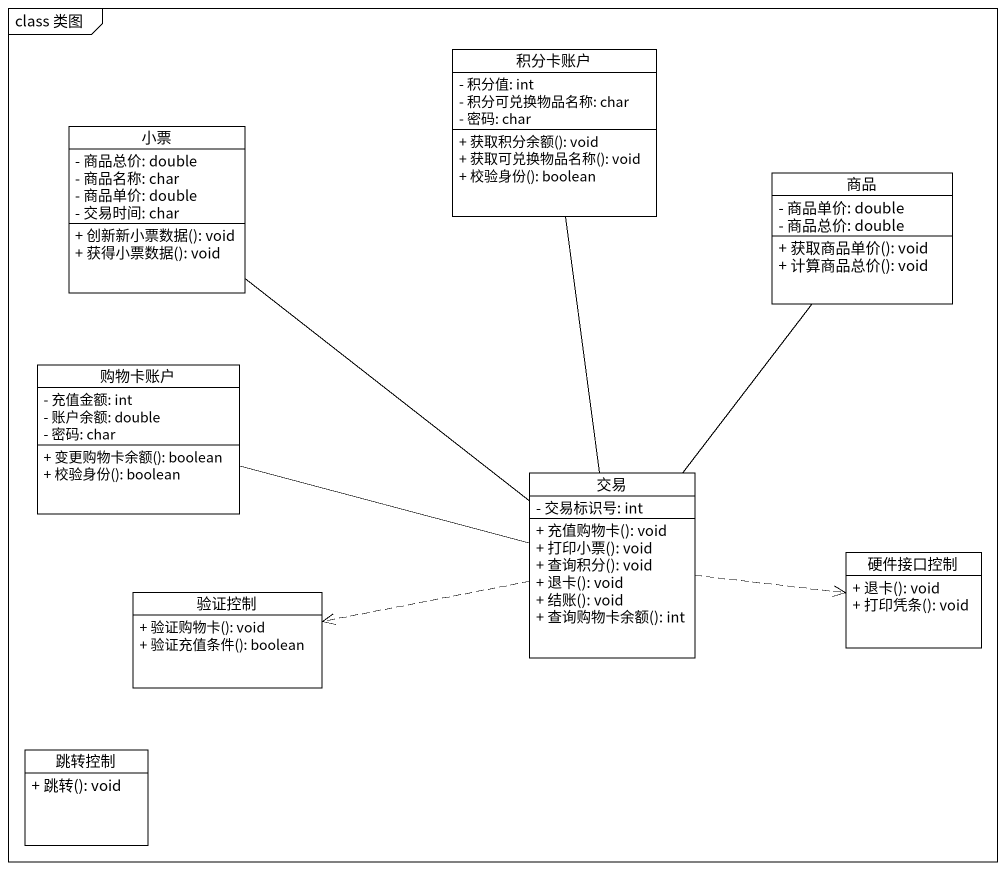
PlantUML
@startuml
mainframe class 类图
hide circle
hide empty members
skinparam classAttributeIconSize 0
class 积分卡账户 {
  - 积分值: int
  - 积分可兑换物品名称: char
  - 密码: char
  + 获取积分余额(): void
  + 获取可兑换物品名称(): void
  + 校验身份(): boolean
}
class 小票 {
  - 商品总价: double
  - 商品名称: char
  - 商品单价: double
  - 交易时间: char
  + 创新新小票数据(): void
  + 获得小票数据(): void
}
class 商品 {
  - 商品单价: double
  - 商品总价: double
  + 获取商品单价(): void
  + 计算商品总价(): void
}
class 购物卡账户 {
  - 充值金额: int
  - 账户余额: double
  - 密码: char
  + 变更购物卡余额(): boolean
  + 校验身份(): boolean
}
class 交易 {
  - 交易标识号: int
  + 充值购物卡(): void
  + 打印小票(): void
  + 查询积分(): void
  + 退卡(): void
  + 结账(): void
  + 查询购物卡余额(): int
}
class 硬件接口控制 {
  + 退卡(): void
  + 打印凭条(): void
}
class 验证控制 {
  + 验证购物卡(): void
  + 验证充值条件(): boolean
}
class 跳转控制 {
  + 跳转(): void
}
商品 -- 交易
交易 -up- 积分卡账户
交易 -up- 小票
交易 -left- 购物卡账户
交易 .right.> 硬件接口控制
交易 .left.> 验证控制
@enduml
